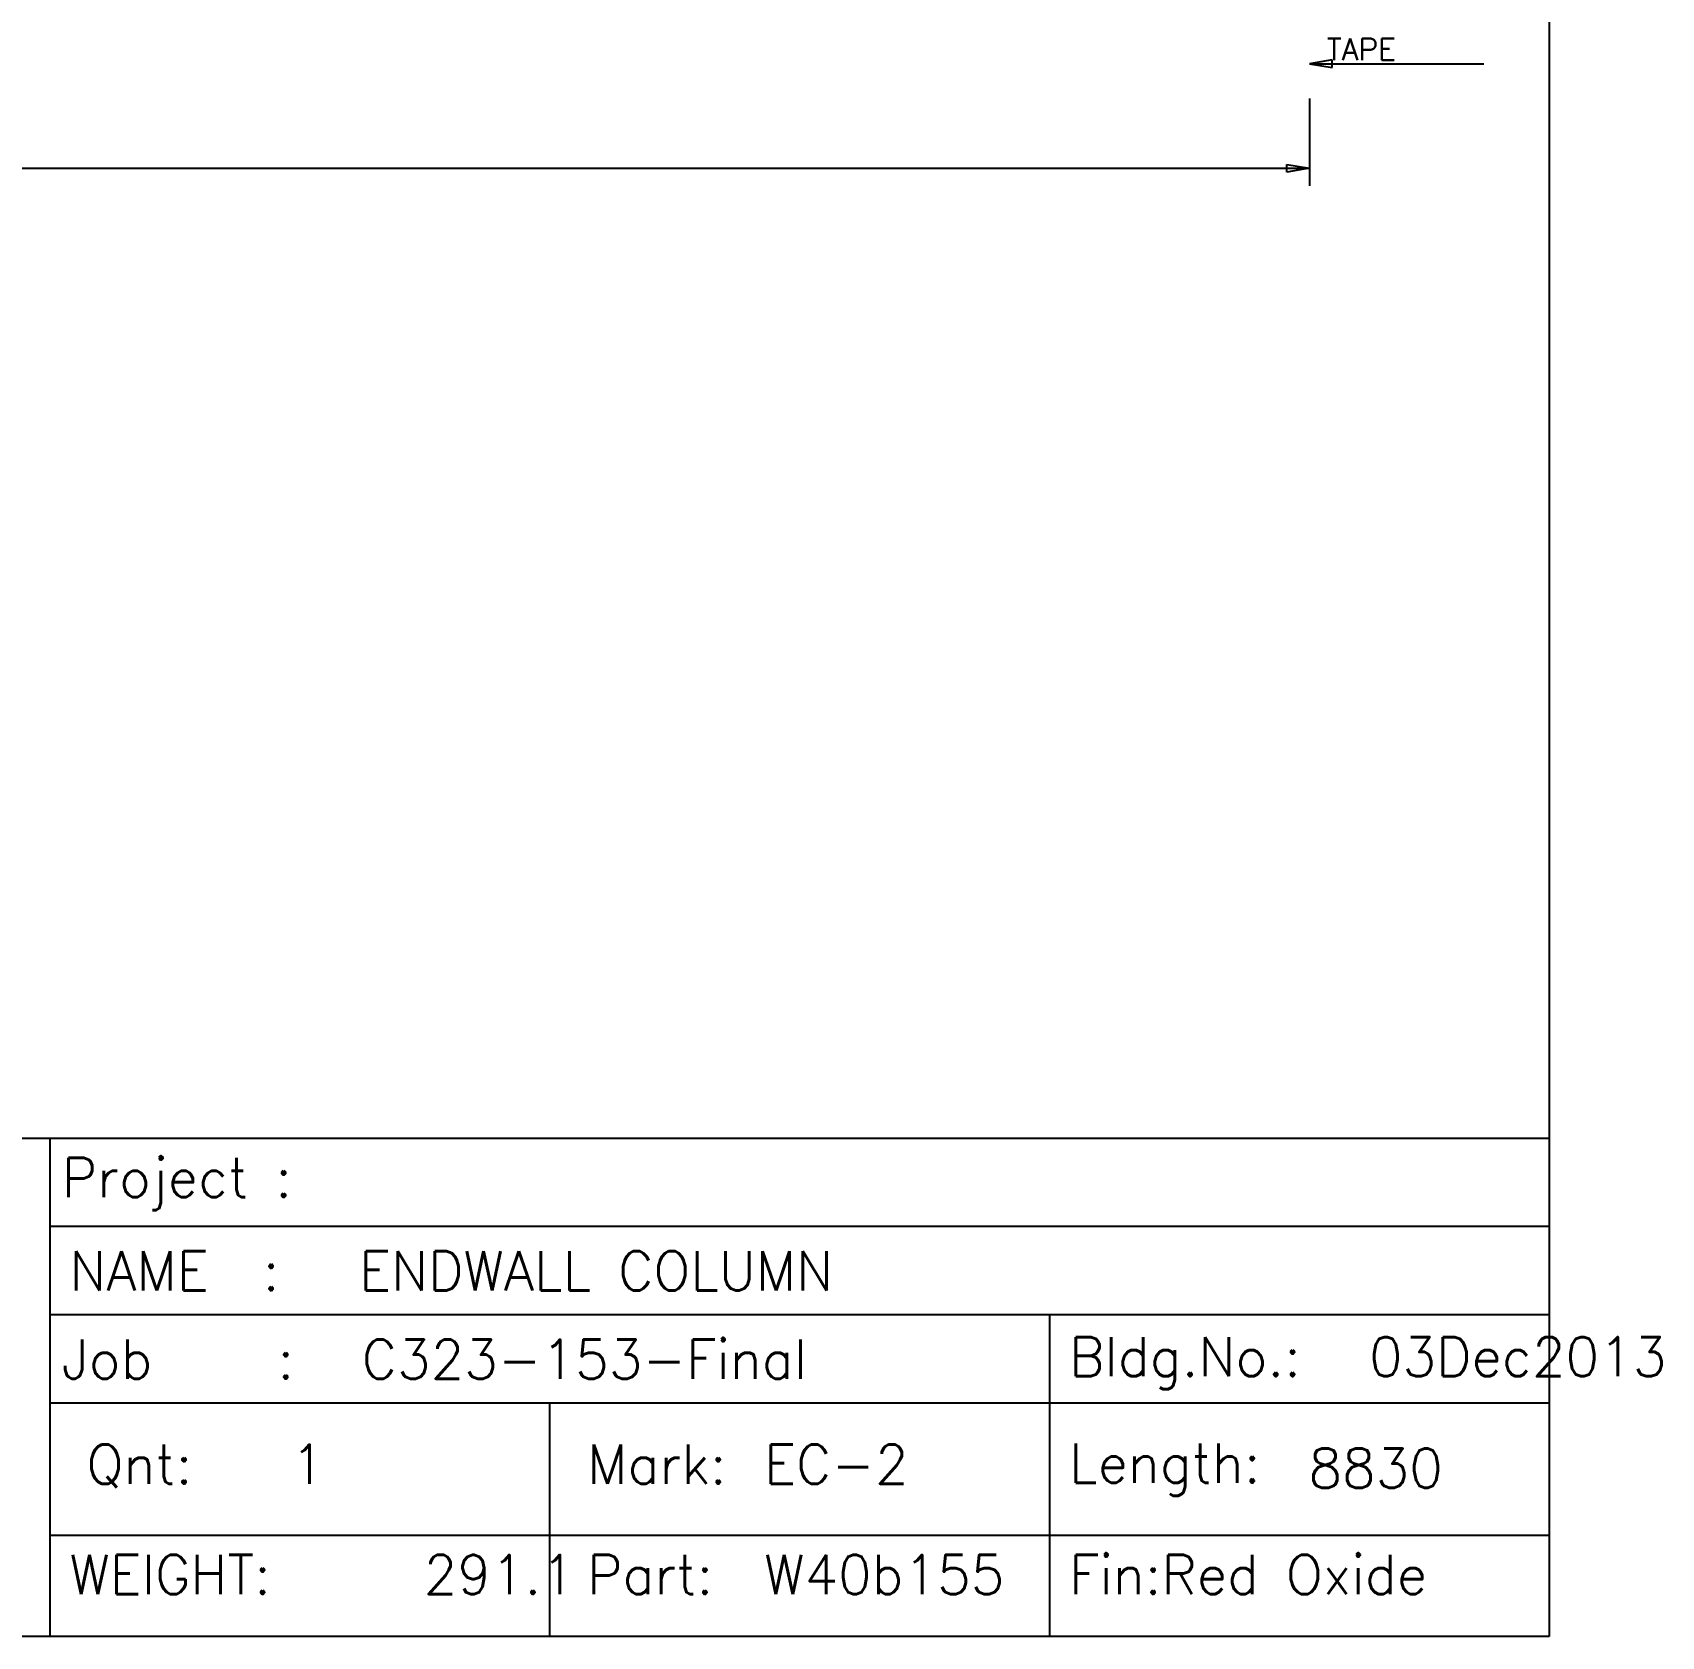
# Model space of a CAD drawing. Extents: x 0 to 428, y 0 to 297.
# Drawn here: x 309.5 to 428.2, y 0 to 116.9 of the extents above; entities that cross this region are included whole.
import ezdxf

# ---------------------------------------------------------------- set-up
doc = ezdxf.new("R2010")
doc.units = 0
doc.header["$MEASUREMENT"] = 0
doc.linetypes.add('CONTIN', pattern=[0])
doc.layers.get('0').update_dxf_attribs({"linetype": 'CONTIN'})
for name, color, linetype in [('1', 7, 'CONTIN'), ('2', 7, 'CONTIN'), ('22', 7, 'CONTIN')]:
    doc.layers.add(name, color=color, linetype=linetype)
doc.styles.add('SIMPLEX', font='SIMPLEX')

# ---------------------------------------------------------------- blocks, each defined once
blk = doc.blocks.new('CZEBORDR')
at = {"layer": '22'}
for p, q in [((420, 297), (420, 0)), ((420, 0), (0, 0))]:
    blk.add_line(p, q, dxfattribs=at)
blk = doc.blocks.new('LOGO')
at = {"linetype": 'Continuous'}
for p, q in [((-230.55, 36.3), (0, 36.3)), ((-138.23, 36.3), (0, 36.3)), ((-138.23, 36.3), (-109.26, 36.3)), ((-109.26, 36.3), (-109.26, 0)), ((-109.26, 36.3), (0, 36.3)), ((0, 36.3), (0, 0)), ((-109.26, 29.89), (0, 29.89)), ((-109.26, 23.45), (0, 23.45)), ((-36.42, 23.45), (-36.42, 0)), ((-109.26, 17.01), (0, 17.01)), ((-72.84, 17.01), (-72.84, 0)), ((-109.26, 7.37), (0, 7.37)), ((0, 0), (-230.55, 0)), ((-109.26, 0), (-138.23, 0))]:
    blk.add_line(p, q, dxfattribs=at)
at = {"layer": '22'}
for p, q in [((0, 297), (0, 0)), ((0, 0), (-420, 0))]:
    blk.add_line(p, q, dxfattribs=at)
at = {"style": 'SIMPLEX'}
for s, height, p in [('Project :', 2.857, (-108.38, 32.01)), ('NAME  :', 2.857, (-107.83, 25.21)), ('ENDWALL COLUMN', 2.8575, (-86.71, 25.21)), ('Job    :', 2.857, (-108.38, 18.77)), ('C323-153-Final', 2.8575, (-86.53, 18.77)), ('Bldg.No.:', 2.857, (-34.99, 18.96)), ('03Dec2013', 2.857, (-13.14, 18.96)), ('Qnt:', 2.857, (-106.58, 11.12)), ('   1', 2.857, (-98.06, 11.12)), ('Mark:', 2.857, (-70.1, 11.12)), ('EC-2', 2.857, (-57.21, 11.12)), ('Length:', 2.857, (-34.99, 11.2)), ('8830', 2.857, (-17.55, 10.83)), ('WEIGHT:', 2.857, (-107.83, 3.08)), ('    291.1', 2.857, (-90.53, 3.08)), ('Part:', 2.857, (-70.1, 3.08)), ('W40b155', 2.857, (-57.21, 3.08)), ('Fin:Red Oxide', 2.8575, (-34.99, 3.08))]:
    blk.add_text(s, height=height, dxfattribs=at).set_placement(p)
blk = doc.blocks.new('ARROW')
at = {"layer": '2'}
for p, q in [((0, 0), (-1.651, 0.275)), ((-1.651, 0.275), (-1.651, -0.275)), ((-1.651, -0.275), (0, 0))]:
    blk.add_line(p, q, dxfattribs=at)
blk = doc.blocks.new('CZEPIECE')
at = {"layer": '2'}
for p, q in [((394.6, 25.4), (407.3, 25.4)), ((394.6, 22.86), (394.6, 16.51)), ((261.549, 17.78), (394.6, 17.78))]:
    blk.add_line(p, q, dxfattribs=at)
at = {"rotation": 180}
blk.add_blockref('ARROW', (394.6, 25.4), dxfattribs=at)
at = {"layer": '2', "xscale": -1, "rotation": 180}
blk.add_blockref('ARROW', (394.6, 17.78), dxfattribs=at)
at = {"layer": '2', "style": 'SIMPLEX'}
blk.add_text('TAPE', height=1.587, dxfattribs=at).set_placement((395.87, 25.654))

msp = doc.modelspace()

# ---------------------------------------------------------------- block references
msp.add_blockref('CZEPIECE', (7.92, 89.2))
at = {"layer": '1'}
msp.add_blockref('CZEBORDR', (0, 0), dxfattribs=at)
at = {"layer": '2'}
msp.add_blockref('LOGO', (420, 0), dxfattribs=at)

doc.saveas('drawing.dxf')
